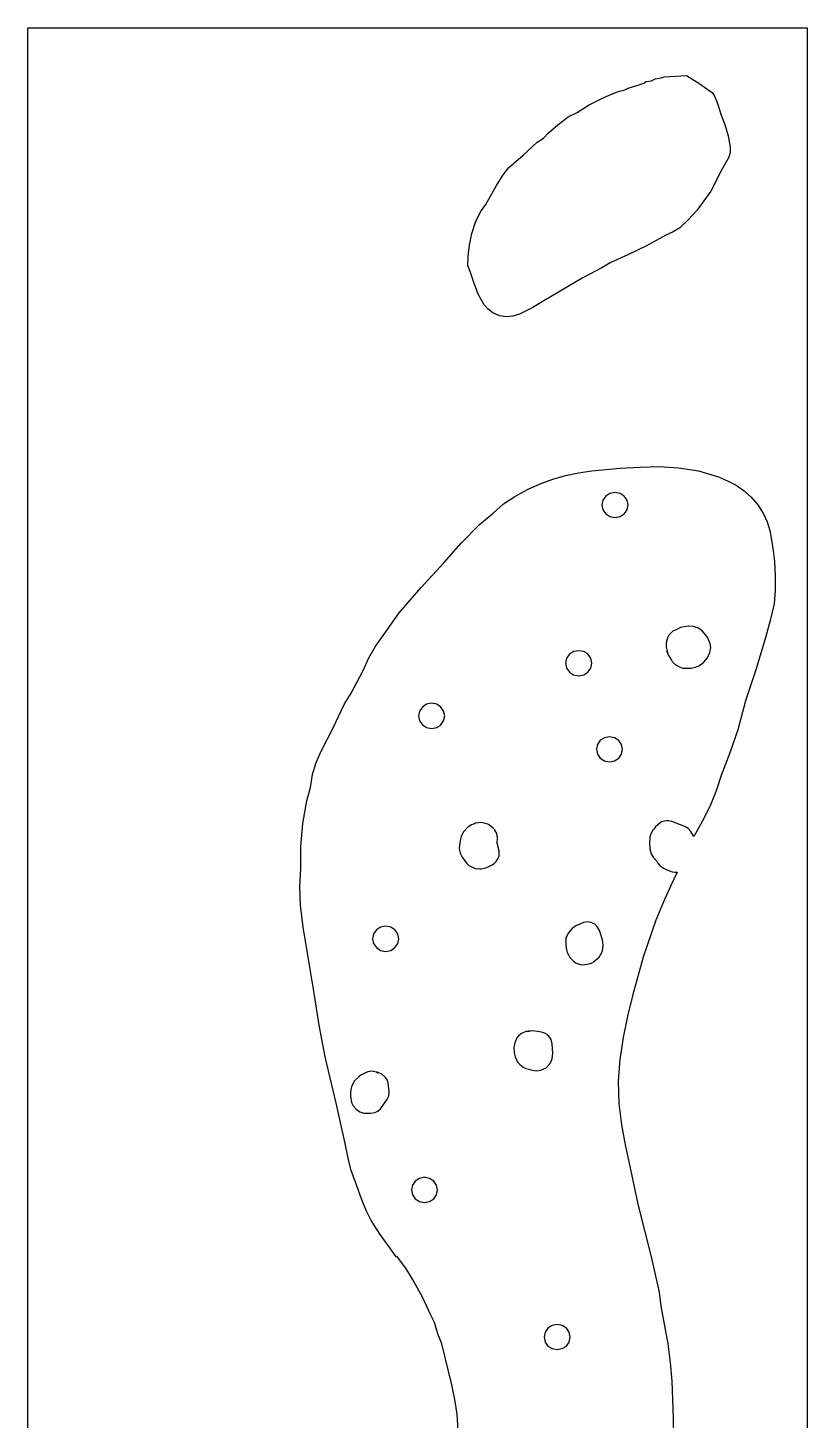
# Model space of a CAD drawing. Extents: x -1 to 498, y 2 to 4924.
# Drawn here: x 2 to 150.6, y 3402.5 to 3667.9 of the extents above; entities that cross this region are included whole.
import ezdxf

# ---------------------------------------------------------------- set-up
doc = ezdxf.new("R2010")
doc.units = 0

msp = doc.modelspace()

# ---------------------------------------------------------------- linework, layer by layer
at = {"layer": 'Calque 1'}
for p, q in [((1.99988, 3667.95), (150.576, 3667.95)), ((1.99988, 3600.37), (1.99988, 3667.95)), ((150.576, 3667.95), (150.576, 3607.97)), ((120.926, 3657.87), (121.587, 3658.24)), ((121.587, 3658.24), (122.768, 3658.39)), ((122.768, 3658.39), (123.288, 3658.61)), ((123.288, 3658.61), (127.587, 3658.84)), ((127.587, 3658.84), (127.588, 3658.84)), ((127.588, 3658.84), (130.116, 3657.26)), ((112.949, 3655.17), (114.736, 3655.85)), ((114.736, 3655.85), (115.634, 3656.07)), ((115.634, 3656.07), (116.626, 3656.54)), ((116.626, 3656.54), (117.902, 3656.89)), ((117.902, 3656.89), (119.461, 3657.42)), ((119.461, 3657.42), (119.839, 3657.71)), ((119.839, 3657.71), (120.926, 3657.87)), ((130.116, 3657.26), (132.548, 3655.56)), ((132.548, 3655.56), (132.985, 3654.82)), ((106.704, 3651.83), (108.913, 3653.18)), ((108.913, 3653.18), (111.192, 3654.37)), ((111.192, 3654.37), (112.949, 3655.17)), ((132.985, 3654.82), (133.478, 3653.5)), ((133.478, 3653.5), (134.202, 3651.3)), ((103.049, 3649.48), (105.003, 3650.99)), ((105.003, 3650.99), (106.704, 3651.83)), ((134.202, 3651.3), (134.862, 3649.5)), ((100.325, 3646.94), (101.176, 3647.84)), ((101.176, 3647.84), (103.049, 3649.48)), ((134.862, 3649.5), (135.53, 3647.36)), ((96.4043, 3643.68), (99.0972, 3646.14)), ((99.0972, 3646.14), (100.325, 3646.94)), ((135.53, 3647.36), (135.9, 3645.17)), ((135.9, 3645.17), (135.878, 3644.16)), ((93.6637, 3641.25), (96.4043, 3643.68)), ((135.667, 3643.29), (133.918, 3640.24)), ((135.878, 3644.16), (135.667, 3643.29)), ((91.3483, 3637.92), (92.4681, 3639.74)), ((92.4681, 3639.74), (93.6637, 3641.25)), ((133.918, 3640.24), (133.119, 3638.52)), ((89.3169, 3634.26), (91.3483, 3637.92)), ((133.119, 3638.52), (132.217, 3636.8)), ((88.3247, 3632.84), (89.3169, 3634.26)), ((132.217, 3636.8), (129.525, 3633.13)), ((87.3709, 3630.9), (88.3247, 3632.84)), ((129.525, 3633.13), (127.965, 3631.41)), ((86.653, 3628.76), (87.3709, 3630.9)), ((125.028, 3629.03), (123.618, 3628.42)), ((126.311, 3629.85), (125.028, 3629.03)), ((127.965, 3631.41), (126.311, 3629.85)), ((85.9625, 3624.4), (86.1802, 3626.54)), ((86.1802, 3626.54), (86.653, 3628.76)), ((119.933, 3626.41), (116.497, 3624.74)), ((123.618, 3628.42), (119.933, 3626.41)), ((85.8675, 3622.65), (85.9625, 3624.4)), ((116.497, 3624.74), (113.035, 3623.13)), ((86.3398, 3621.51), (85.8675, 3622.65)), ((87.0007, 3619.4), (86.3398, 3621.51)), ((111.428, 3622.2), (107.696, 3620.24)), ((113.035, 3623.13), (111.428, 3622.2)), ((87.8394, 3617.17), (87.0007, 3619.4)), ((107.696, 3620.24), (100.372, 3615.9)), ((89.0033, 3615.14), (87.8394, 3617.17)), ((100.372, 3615.9), (98.142, 3614.55)), ((89.7532, 3614.29), (89.0033, 3615.14)), ((90.6393, 3613.6), (89.7532, 3614.29)), ((91.896, 3613.05), (90.6393, 3613.6)), ((93.1679, 3612.86), (91.896, 3613.05)), ((94.4421, 3612.99), (93.1679, 3612.86)), ((95.7047, 3613.36), (94.4421, 3612.99)), ((98.142, 3614.55), (95.7047, 3613.36)), ((150.576, 3607.97), (150.576, 3532.11)), ((1.99988, 3122.75), (1.99988, 3600.37)), ((109.54, 3583.52), (114.922, 3583.99)), ((114.922, 3583.99), (118.759, 3584.21)), ((118.759, 3584.21), (122.405, 3584.29)), ((122.401, 3584.29), (122.411, 3584.29)), ((122.405, 3584.29), (122.401, 3584.29)), ((122.411, 3584.29), (126.048, 3584.07)), ((126.048, 3584.07), (129.858, 3583.46)), ((99.6904, 3581), (102.098, 3581.88)), ((102.098, 3581.88), (104.526, 3582.59)), ((104.526, 3582.59), (106.999, 3583.12)), ((106.999, 3583.12), (109.54, 3583.52)), ((129.858, 3583.46), (133.655, 3582.35)), ((133.655, 3582.35), (135.399, 3581.61)), ((135.399, 3581.61), (137.028, 3580.74)), ((92.666, 3577.17), (94.8416, 3578.62)), ((94.8416, 3578.62), (97.2795, 3579.95)), ((97.2795, 3579.95), (99.6904, 3581)), ((112.167, 3578.68), (111.633, 3577.91)), ((112.96, 3579.18), (112.167, 3578.68)), ((113.931, 3579.36), (112.96, 3579.18)), ((114.902, 3579.18), (113.931, 3579.36)), ((113.931, 3579.36), (113.931, 3579.36)), ((115.695, 3578.68), (114.902, 3579.18)), ((116.23, 3577.91), (115.695, 3578.68)), ((137.028, 3580.74), (138.536, 3579.68)), ((138.536, 3579.68), (139.912, 3578.44)), ((139.912, 3578.44), (141.148, 3576.98)), ((90.6837, 3575.4), (92.666, 3577.17)), ((111.633, 3577.91), (111.437, 3576.98)), ((111.437, 3576.98), (111.633, 3576.03)), ((111.633, 3576.03), (112.167, 3575.26)), ((115.695, 3575.26), (116.23, 3576.03)), ((116.426, 3576.98), (116.23, 3577.91)), ((116.23, 3576.03), (116.426, 3576.98)), ((141.148, 3576.98), (142.237, 3575.32)), ((84.6263, 3569.68), (88.0855, 3573.23)), ((88.0855, 3573.23), (90.6837, 3575.4)), ((112.167, 3575.26), (112.96, 3574.76)), ((112.96, 3574.76), (113.931, 3574.57)), ((113.931, 3574.57), (114.902, 3574.76)), ((114.902, 3574.76), (115.695, 3575.26)), ((142.237, 3575.32), (142.951, 3573.75)), ((142.951, 3573.75), (143.436, 3572.11)), ((143.436, 3572.11), (144.033, 3568.73)), ((81.3288, 3565.98), (84.6263, 3569.68)), ((144.033, 3568.73), (144.323, 3566.21)), ((76.9735, 3561.27), (81.3288, 3565.98)), ((144.323, 3566.21), (144.487, 3563.44)), ((144.487, 3563.44), (144.483, 3560.66)), ((72.8244, 3556.4), (76.9735, 3561.27)), ((144.483, 3560.66), (144.269, 3558.14)), ((144.269, 3558.14), (143.521, 3554.94)), ((70.4767, 3553.2), (72.8244, 3556.4)), ((143.521, 3554.94), (142.71, 3551.93)), ((68.2412, 3549.92), (70.4767, 3553.2)), ((124.069, 3551.93), (123.948, 3551.66)), ((124.081, 3551.93), (124.069, 3551.93)), ((124.127, 3552.01), (124.081, 3551.93)), ((124.236, 3552.16), (124.127, 3552.01)), ((124.431, 3552.43), (124.236, 3552.16)), ((124.683, 3552.69), (124.431, 3552.43)), ((124.956, 3552.91), (124.683, 3552.69)), ((125.619, 3553.2), (124.956, 3552.91)), ((126.456, 3553.62), (125.619, 3553.2)), ((127.911, 3553.88), (126.456, 3553.62)), ((127.911, 3553.88), (127.911, 3553.88)), ((127.914, 3553.88), (127.911, 3553.88)), ((128.934, 3553.78), (127.914, 3553.88)), ((129.862, 3553.46), (128.934, 3553.78)), ((130.552, 3552.96), (129.862, 3553.46)), ((131.555, 3551.79), (130.552, 3552.96)), ((142.71, 3551.93), (140.824, 3545.76)), ((67.0046, 3547.85), (68.2412, 3549.92)), ((123.688, 3550.71), (123.687, 3549.92)), ((123.687, 3549.92), (123.948, 3548.86)), ((123.948, 3551.66), (123.688, 3550.71)), ((132.103, 3550.58), (131.555, 3551.79)), ((132.049, 3548.83), (132.2, 3549.76)), ((132.2, 3549.76), (132.103, 3550.58)), ((65.9261, 3545.39), (67.0046, 3547.85)), ((104.72, 3547.75), (104.524, 3546.79)), ((104.524, 3546.79), (104.72, 3545.87)), ((105.255, 3548.51), (104.72, 3547.75)), ((106.048, 3549.02), (105.255, 3548.51)), ((107.019, 3549.2), (106.048, 3549.02)), ((107.99, 3549.02), (107.019, 3549.2)), ((107.019, 3549.2), (107.019, 3549.2)), ((108.783, 3548.51), (107.99, 3549.02)), ((109.317, 3547.75), (108.783, 3548.51)), ((109.514, 3546.79), (109.317, 3547.75)), ((109.317, 3545.87), (109.514, 3546.79)), ((123.948, 3548.86), (123.842, 3549.1)), ((123.842, 3549.1), (124.063, 3548.43)), ((124.063, 3548.43), (124.686, 3547.4)), ((124.686, 3547.4), (124.825, 3547.16)), ((124.825, 3547.16), (125.432, 3546.58)), ((125.432, 3546.58), (125.432, 3546.58)), ((125.432, 3546.58), (126.215, 3546.11)), ((129.907, 3546.29), (130.868, 3547.01)), ((130.868, 3547.01), (131.565, 3547.83)), ((131.565, 3547.83), (132.049, 3548.83)), ((63.611, 3541.08), (65.9261, 3545.39)), ((104.72, 3545.87), (105.254, 3545.1)), ((105.254, 3545.1), (106.048, 3544.6)), ((106.048, 3544.6), (107.019, 3544.41)), ((107.019, 3544.41), (107.99, 3544.6)), ((107.99, 3544.6), (108.783, 3545.1)), ((108.783, 3545.1), (109.317, 3545.87)), ((126.215, 3546.11), (126.902, 3545.89)), ((126.902, 3545.89), (127.575, 3545.89)), ((127.575, 3545.89), (127.716, 3545.84)), ((127.716, 3545.84), (128.484, 3545.87)), ((128.484, 3545.87), (129.267, 3546.03)), ((129.267, 3546.03), (129.907, 3546.29)), ((140.824, 3545.76), (138.835, 3539.65)), ((60.1151, 3534.36), (62.3829, 3539.07)), ((62.3829, 3539.07), (63.611, 3541.08)), ((78.0049, 3538.99), (77.2117, 3538.46)), ((78.9759, 3539.17), (78.0049, 3538.99)), ((79.9469, 3538.99), (78.9759, 3539.17)), ((78.9759, 3539.17), (78.9759, 3539.17)), ((80.7401, 3538.46), (79.9469, 3538.99)), ((138.835, 3539.65), (137.371, 3534.12)), ((76.6769, 3537.69), (76.4809, 3536.77)), ((76.4809, 3536.77), (76.6769, 3535.84)), ((77.2117, 3538.46), (76.6769, 3537.69)), ((81.2749, 3537.69), (80.7401, 3538.46)), ((81.4709, 3536.77), (81.2749, 3537.69)), ((81.2749, 3535.84), (81.4709, 3536.77)), ((57.9212, 3530.07), (60.1151, 3534.36)), ((76.6769, 3535.84), (77.2117, 3535.07)), ((77.2117, 3535.07), (78.0049, 3534.54)), ((78.0049, 3534.54), (78.9759, 3534.36)), ((78.9759, 3534.36), (79.9469, 3534.54)), ((79.9469, 3534.54), (80.7401, 3535.07)), ((80.7401, 3535.07), (81.2749, 3535.84)), ((137.371, 3534.12), (135.837, 3529.75)), ((110.599, 3531.34), (110.403, 3530.39)), ((111.134, 3532.11), (110.599, 3531.34)), ((111.927, 3532.61), (111.134, 3532.11)), ((112.898, 3532.8), (111.927, 3532.61)), ((113.869, 3532.61), (112.898, 3532.8)), ((112.898, 3532.8), (112.898, 3532.8)), ((114.662, 3532.08), (113.869, 3532.61)), ((115.196, 3531.34), (114.662, 3532.08)), ((115.392, 3530.39), (115.196, 3531.34)), ((150.576, 3532.11), (150.576, 3193.65)), ((56.9655, 3527.88), (57.9212, 3530.07)), ((110.403, 3530.39), (110.599, 3529.46)), ((110.599, 3529.46), (111.134, 3528.7)), ((111.134, 3528.7), (111.927, 3528.19)), ((111.927, 3528.19), (112.898, 3528.01)), ((112.898, 3528.01), (113.869, 3528.19)), ((113.869, 3528.19), (114.662, 3528.7)), ((114.662, 3528.7), (115.196, 3529.46)), ((115.196, 3529.46), (115.392, 3530.39)), ((135.837, 3529.75), (134.205, 3525.39)), ((55.8627, 3523.14), (56.2406, 3525.57)), ((56.2406, 3525.57), (56.9655, 3527.88)), ((134.205, 3525.39), (133.209, 3522.48)), ((55.2007, 3520.6), (55.8627, 3523.14)), ((54.4414, 3516.26), (55.2007, 3520.6)), ((133.209, 3522.48), (132.079, 3519.62)), ((132.079, 3519.62), (130.578, 3516.66)), ((54.0199, 3511.84), (54.4414, 3516.26)), ((85.9114, 3515.57), (84.9928, 3514.59)), ((86.5578, 3515.97), (85.9114, 3515.57)), ((87.2537, 3516.23), (86.5578, 3515.97)), ((87.3045, 3516.31), (87.1446, 3516.23)), ((87.1446, 3516.23), (87.2537, 3516.23)), ((88.4472, 3516.42), (87.3045, 3516.31)), ((88.4482, 3516.42), (88.4472, 3516.42)), ((88.4493, 3516.42), (88.4482, 3516.42)), ((89.6963, 3516.1), (88.4493, 3516.42)), ((89.8937, 3515.97), (89.6963, 3516.1)), ((90.6403, 3515.44), (89.8937, 3515.97)), ((91.0068, 3515.04), (90.6403, 3515.44)), ((91.0586, 3514.96), (90.9917, 3515.04)), ((90.9917, 3515.04), (91.0068, 3515.04)), ((91.4039, 3514.36), (91.0586, 3514.96)), ((91.0586, 3514.96), (91.0586, 3514.96)), ((121.185, 3514.99), (120.897, 3514.51)), ((121.345, 3515.2), (121.185, 3514.99)), ((121.694, 3515.6), (121.345, 3515.2)), ((122.127, 3516.02), (121.694, 3515.6)), ((122.476, 3516.29), (122.127, 3516.02)), ((122.79, 3516.55), (122.476, 3516.29)), ((123.748, 3516.76), (122.79, 3516.55)), ((123.758, 3516.76), (123.748, 3516.76)), ((124.201, 3516.76), (123.758, 3516.76)), ((124.79, 3516.63), (124.201, 3516.76)), ((127.231, 3515.65), (124.79, 3516.63)), ((127.885, 3515.28), (127.231, 3515.65)), ((128.382, 3514.7), (127.885, 3515.28)), ((128.978, 3513.75), (128.382, 3514.7)), ((130.578, 3516.66), (128.978, 3513.75)), ((84.3297, 3512.61), (84.2459, 3511.5)), ((84.5065, 3513.27), (84.3297, 3512.61)), ((84.6343, 3513.77), (84.5065, 3513.27)), ((84.9928, 3514.59), (84.6343, 3513.77)), ((91.5378, 3513.51), (91.4039, 3514.36)), ((91.4648, 3512.48), (91.5378, 3513.51)), ((91.8651, 3511.05), (91.4648, 3512.48)), ((120.571, 3513.27), (120.491, 3512.56)), ((120.491, 3512.56), (120.571, 3511.42)), ((120.608, 3513.72), (120.571, 3513.27)), ((120.897, 3514.51), (120.608, 3513.72)), ((120.897, 3514.51), (120.897, 3514.51)), ((54.0199, 3507.66), (54.0199, 3511.84)), ((84.2459, 3511.5), (84.4221, 3510.6)), ((84.4221, 3510.6), (84.7806, 3509.8)), ((84.7806, 3509.8), (85.6961, 3508.64)), ((91.2713, 3509.01), (91.6232, 3509.49)), ((91.6232, 3509.49), (91.8569, 3510.07)), ((91.8569, 3510.07), (91.8651, 3511.05)), ((120.571, 3511.42), (120.848, 3510.49)), ((120.848, 3510.49), (121.206, 3509.83)), ((121.206, 3509.83), (121.825, 3509.14)), ((53.872, 3504.17), (54.0199, 3507.66)), ((85.6961, 3508.64), (86.0964, 3508.27)), ((86.0964, 3508.27), (87.3113, 3507.66)), ((87.3113, 3507.66), (88.1252, 3507.58)), ((88.1252, 3507.58), (88.4054, 3507.61)), ((88.4054, 3507.61), (88.7578, 3507.66)), ((88.7578, 3507.66), (89.0499, 3507.71)), ((89.0499, 3507.71), (89.5357, 3507.85)), ((89.5357, 3507.85), (90.0172, 3508.09)), ((90.0172, 3508.09), (90.408, 3508.32)), ((90.408, 3508.32), (90.8858, 3508.64)), ((90.8858, 3508.64), (91.2713, 3509.01)), ((121.825, 3509.14), (122.028, 3508.77)), ((122.028, 3508.77), (122.443, 3508.3)), ((122.443, 3508.3), (123.173, 3507.74)), ((123.173, 3507.74), (123.669, 3507.5)), ((123.669, 3507.5), (124.824, 3507.03)), ((124.824, 3507.03), (125.334, 3506.97)), ((125.772, 3506.97), (125.176, 3505.65)), ((125.334, 3506.97), (125.772, 3506.97)), ((53.9728, 3500.68), (53.872, 3504.17)), ((125.176, 3505.65), (123.405, 3501.76)), ((123.405, 3501.76), (121.726, 3497.79)), ((54.5036, 3496.47), (53.9728, 3500.68)), ((55.1798, 3492.29), (54.5036, 3496.47)), ((69.2451, 3496.5), (68.4521, 3495.97)), ((70.2161, 3496.68), (69.2451, 3496.5)), ((71.1874, 3496.5), (70.2161, 3496.68)), ((70.2161, 3496.68), (70.2161, 3496.68)), ((71.9803, 3495.97), (71.1874, 3496.5)), ((105.785, 3496.23), (105.031, 3495.36)), ((106.486, 3496.76), (105.785, 3496.23)), ((107.23, 3497.08), (106.486, 3496.76)), ((107.915, 3497.4), (107.23, 3497.08)), ((108.67, 3497.5), (107.915, 3497.4)), ((108.671, 3497.5), (108.67, 3497.5)), ((109.429, 3497.37), (108.67, 3497.5)), ((108.67, 3497.5), (108.671, 3497.5)), ((110.095, 3497.03), (109.429, 3497.37)), ((110.622, 3496.5), (110.095, 3497.03)), ((110.965, 3495.83), (110.622, 3496.5)), ((121.726, 3497.79), (119.309, 3490.78)), ((67.9174, 3495.2), (67.7213, 3494.27)), ((67.7213, 3494.27), (67.9174, 3493.35)), ((68.4521, 3495.97), (67.9174, 3495.2)), ((72.5151, 3495.2), (71.9803, 3495.97)), ((72.7111, 3494.27), (72.5151, 3495.2)), ((72.5151, 3493.35), (72.7111, 3494.27)), ((104.588, 3493.96), (104.579, 3493.19)), ((105.031, 3495.36), (104.585, 3494.41)), ((104.585, 3494.41), (104.588, 3493.96)), ((111.55, 3494.04), (110.965, 3495.83)), ((111.716, 3493.03), (111.55, 3494.04)), ((56.6186, 3483.93), (55.1798, 3492.29)), ((67.9174, 3493.35), (68.4521, 3492.58)), ((68.4521, 3492.58), (69.2451, 3492.05)), ((69.2451, 3492.05), (70.2161, 3491.87)), ((70.2161, 3491.87), (71.1874, 3492.05)), ((71.1874, 3492.05), (71.9803, 3492.58)), ((71.9803, 3492.58), (72.5151, 3493.35)), ((104.579, 3493.19), (104.634, 3492.5)), ((104.634, 3492.5), (104.833, 3491.65)), ((104.833, 3491.65), (105.393, 3490.65)), ((110.941, 3490.75), (111.561, 3491.89)), ((111.561, 3491.89), (111.716, 3493.03)), ((105.393, 3490.65), (105.96, 3490.04)), ((105.96, 3490.04), (106.521, 3489.62)), ((106.521, 3489.62), (107.538, 3489.33)), ((107.538, 3489.33), (107.539, 3489.33)), ((107.539, 3489.33), (108.217, 3489.38)), ((108.217, 3489.38), (109.239, 3489.56)), ((109.239, 3489.56), (109.349, 3489.62)), ((109.349, 3489.62), (109.443, 3489.64)), ((109.443, 3489.64), (109.899, 3489.86)), ((109.898, 3489.88), (109.922, 3489.91)), ((109.899, 3489.86), (109.898, 3489.88)), ((109.922, 3489.91), (110.941, 3490.75)), ((119.309, 3490.78), (117.332, 3483.64)), ((57.5584, 3477.82), (56.6186, 3483.93)), ((117.332, 3483.64), (116.334, 3479.54)), ((58.6972, 3471.76), (57.5584, 3477.82)), ((116.334, 3479.54), (115.472, 3475.44)), ((95.2065, 3475.36), (94.962, 3474.72)), ((95.5311, 3475.78), (95.2065, 3475.36)), ((96.1206, 3476.23), (95.5311, 3475.78)), ((96.9112, 3476.57), (96.1206, 3476.23)), ((97.4631, 3476.63), (96.9112, 3476.57)), ((97.4848, 3476.63), (97.1541, 3476.57)), ((97.1541, 3476.57), (97.4631, 3476.63)), ((97.5158, 3476.63), (97.4639, 3476.63)), ((97.4639, 3476.63), (97.4848, 3476.63)), ((97.5639, 3476.63), (97.4949, 3476.63)), ((97.4949, 3476.63), (97.5158, 3476.63)), ((97.7428, 3476.63), (97.5639, 3476.63)), ((98.2249, 3476.71), (97.7068, 3476.65)), ((97.7068, 3476.65), (97.7428, 3476.63)), ((98.2209, 3476.71), (98.2259, 3476.73)), ((99.1916, 3476.6), (98.2209, 3476.71)), ((98.2259, 3476.73), (98.2249, 3476.71)), ((98.2249, 3476.71), (98.2249, 3476.71)), ((99.9012, 3476.47), (99.1916, 3476.6)), ((100.688, 3476.2), (99.9012, 3476.47)), ((101.323, 3475.73), (100.688, 3476.2)), ((101.759, 3475.07), (101.323, 3475.73)), ((101.95, 3474.27), (101.759, 3475.07)), ((115.472, 3475.44), (114.844, 3471.28)), ((94.8101, 3474.22), (94.6646, 3473.5)), ((94.6646, 3473.5), (94.7067, 3472.58)), ((94.7067, 3472.58), (94.8562, 3472.08)), ((94.8107, 3474.22), (94.8101, 3474.22)), ((94.962, 3474.72), (94.8107, 3474.22)), ((102.048, 3473.29), (101.95, 3474.27)), ((101.964, 3471.39), (102.093, 3472.47)), ((102.093, 3472.47), (102.048, 3473.29)), ((60.8705, 3462.66), (58.6972, 3471.76)), ((94.8562, 3472.08), (94.912, 3471.76)), ((94.912, 3471.76), (95.3039, 3470.88)), ((95.3039, 3470.88), (95.7973, 3470.28)), ((95.7973, 3470.28), (96.414, 3469.8)), ((96.414, 3469.8), (96.9641, 3469.54)), ((99.7856, 3469.19), (100.817, 3469.64)), ((100.817, 3469.64), (101.594, 3470.49)), ((101.594, 3470.49), (101.964, 3471.39)), ((114.844, 3471.28), (114.545, 3467.1)), ((64.3029, 3467.18), (63.6949, 3466.1)), ((65.0988, 3467.97), (64.3029, 3467.18)), ((65.5033, 3468.29), (65.0988, 3467.97)), ((66.3468, 3468.74), (65.5033, 3468.29)), ((66.8339, 3468.9), (66.3468, 3468.74)), ((67.552, 3469.01), (66.8339, 3468.9)), ((67.5528, 3469.01), (67.552, 3469.01)), ((67.5581, 3469.01), (67.5528, 3469.01)), ((68.496, 3468.82), (67.5581, 3469.01)), ((68.522, 3468.82), (68.487, 3468.82)), ((68.487, 3468.82), (68.4968, 3468.82)), ((68.495, 3468.82), (68.4945, 3468.82)), ((68.4945, 3468.82), (68.4945, 3468.82)), ((68.4945, 3468.82), (68.4945, 3468.82)), ((68.4945, 3468.82), (68.495, 3468.82)), ((68.545, 3468.77), (68.496, 3468.82)), ((68.496, 3468.82), (68.496, 3468.82)), ((68.4968, 3468.82), (68.4968, 3468.82)), ((68.4968, 3468.82), (68.5249, 3468.79)), ((68.8109, 3468.77), (68.522, 3468.82)), ((68.5249, 3468.79), (68.7048, 3468.74)), ((68.7048, 3468.74), (68.545, 3468.77)), ((69.0025, 3468.66), (68.8109, 3468.77)), ((69.4075, 3468.5), (69.0025, 3468.66)), ((70.2071, 3467.79), (69.4075, 3468.5)), ((70.5376, 3467.29), (70.2071, 3467.79)), ((70.7185, 3466.73), (70.5376, 3467.29)), ((96.9641, 3469.54), (97.5269, 3469.4)), ((97.5269, 3469.4), (97.8608, 3469.27)), ((97.8608, 3469.27), (98.8958, 3469.11)), ((98.8958, 3469.11), (99.7856, 3469.19)), ((114.545, 3467.1), (114.675, 3462.89)), ((63.6949, 3466.1), (63.492, 3465.09)), ((63.492, 3465.09), (63.4954, 3464.32)), ((63.4954, 3464.32), (63.6785, 3463.08)), ((70.4447, 3463.58), (70.7947, 3464.3)), ((70.867, 3465.12), (70.7185, 3466.73)), ((70.7947, 3464.3), (70.867, 3465.12)), ((62.5244, 3455.25), (60.8705, 3462.66)), ((63.6785, 3463.08), (64.0034, 3462.39)), ((64.0034, 3462.39), (64.5686, 3461.76)), ((64.5686, 3461.76), (65.2927, 3461.28)), ((68.6945, 3461.41), (69.2139, 3461.86)), ((69.2139, 3461.86), (70.4447, 3463.58)), ((114.675, 3462.89), (115.184, 3458.77)), ((65.2927, 3461.28), (66.0354, 3461.04)), ((66.0354, 3461.04), (67.3546, 3461.02)), ((67.3546, 3461.02), (68.1695, 3461.15)), ((68.1695, 3461.15), (68.6945, 3461.41)), ((115.184, 3458.77), (115.94, 3454.69)), ((62.9927, 3452.76), (62.5244, 3455.25)), ((115.94, 3454.69), (116.812, 3450.59)), ((63.5639, 3450.25), (62.9927, 3452.76)), ((64.4617, 3447.89), (63.5639, 3450.25)), ((76.6526, 3448.58), (75.8597, 3448.08)), ((77.6236, 3448.79), (76.6526, 3448.58)), ((78.5946, 3448.58), (77.6236, 3448.79)), ((77.6236, 3448.79), (77.6236, 3448.79)), ((79.3876, 3448.08), (78.5946, 3448.58)), ((116.812, 3450.59), (118.277, 3443.66)), ((65.8042, 3444.16), (64.4617, 3447.89)), ((75.3252, 3447.31), (75.1291, 3446.38)), ((75.1291, 3446.38), (75.3252, 3445.43)), ((75.8597, 3448.08), (75.3252, 3447.31)), ((79.9223, 3447.31), (79.3876, 3448.08)), ((80.1184, 3446.38), (79.9223, 3447.31)), ((79.9223, 3445.43), (80.1184, 3446.38)), ((66.5683, 3442.34), (65.8042, 3444.16)), ((75.3252, 3445.43), (75.8597, 3444.69)), ((75.8597, 3444.69), (76.6526, 3444.16)), ((76.6526, 3444.16), (77.6236, 3443.98)), ((77.6236, 3443.98), (78.5946, 3444.16)), ((78.5946, 3444.16), (79.3876, 3444.69)), ((79.3876, 3444.69), (79.9223, 3445.43)), ((118.277, 3443.66), (120.829, 3433.63)), ((67.4853, 3440.56), (66.5683, 3442.34)), ((69.1758, 3437.89), (67.4853, 3440.56)), ((70.9815, 3435.32), (69.1758, 3437.89)), ((72.1986, 3433.66), (70.9815, 3435.32)), ((72.3066, 3433.61), (72.1986, 3433.66)), ((72.2984, 3433.76), (72.288, 3433.71)), ((72.288, 3433.71), (72.3066, 3433.61)), ((72.4923, 3433.58), (72.2984, 3433.76)), ((74.0528, 3431.44), (72.4923, 3433.58)), ((120.829, 3433.63), (122.341, 3426.88)), ((75.3286, 3429.35), (74.0528, 3431.44)), ((77.2106, 3425.91), (75.3286, 3429.35)), ((78.919, 3422.41), (77.2106, 3425.91)), ((122.341, 3426.88), (122.672, 3424.21)), ((79.5336, 3421.14), (78.919, 3422.41)), ((122.672, 3424.21), (123.994, 3417.02)), ((80.148, 3418.92), (79.5336, 3421.14)), ((100.605, 3419.26), (100.409, 3418.34)), ((101.139, 3420.03), (100.605, 3419.26)), ((101.932, 3420.53), (101.139, 3420.03)), ((102.903, 3420.72), (101.932, 3420.53)), ((103.874, 3420.53), (102.903, 3420.72)), ((102.903, 3420.72), (102.903, 3420.72)), ((104.667, 3420.03), (103.874, 3420.53)), ((105.202, 3419.26), (104.667, 3420.03)), ((105.398, 3418.34), (105.202, 3419.26)), ((80.9039, 3417.02), (80.148, 3418.92)), ((81.4709, 3414.71), (80.9039, 3417.02)), ((100.409, 3418.34), (100.605, 3417.39)), ((100.605, 3417.39), (101.139, 3416.62)), ((101.139, 3416.62), (101.932, 3416.12)), ((103.874, 3416.12), (104.667, 3416.62)), ((104.667, 3416.62), (105.202, 3417.39)), ((105.202, 3417.39), (105.398, 3418.34)), ((123.994, 3417.02), (124.453, 3413.5)), ((82.851, 3409.21), (81.4709, 3414.71)), ((101.932, 3416.12), (102.903, 3415.93)), ((102.903, 3415.93), (103.874, 3416.12)), ((124.453, 3413.5), (124.765, 3409.95)), ((83.423, 3406.43), (82.851, 3409.21)), ((124.765, 3409.95), (125.033, 3402.89)), ((83.8331, 3403.63), (83.423, 3406.43)), ((84.1633, 3398.36), (83.8331, 3403.63)), ((125.033, 3402.89), (125.11, 3399.16))]:
    msp.add_line(p, q, dxfattribs=at)

doc.saveas('drawing.dxf')
